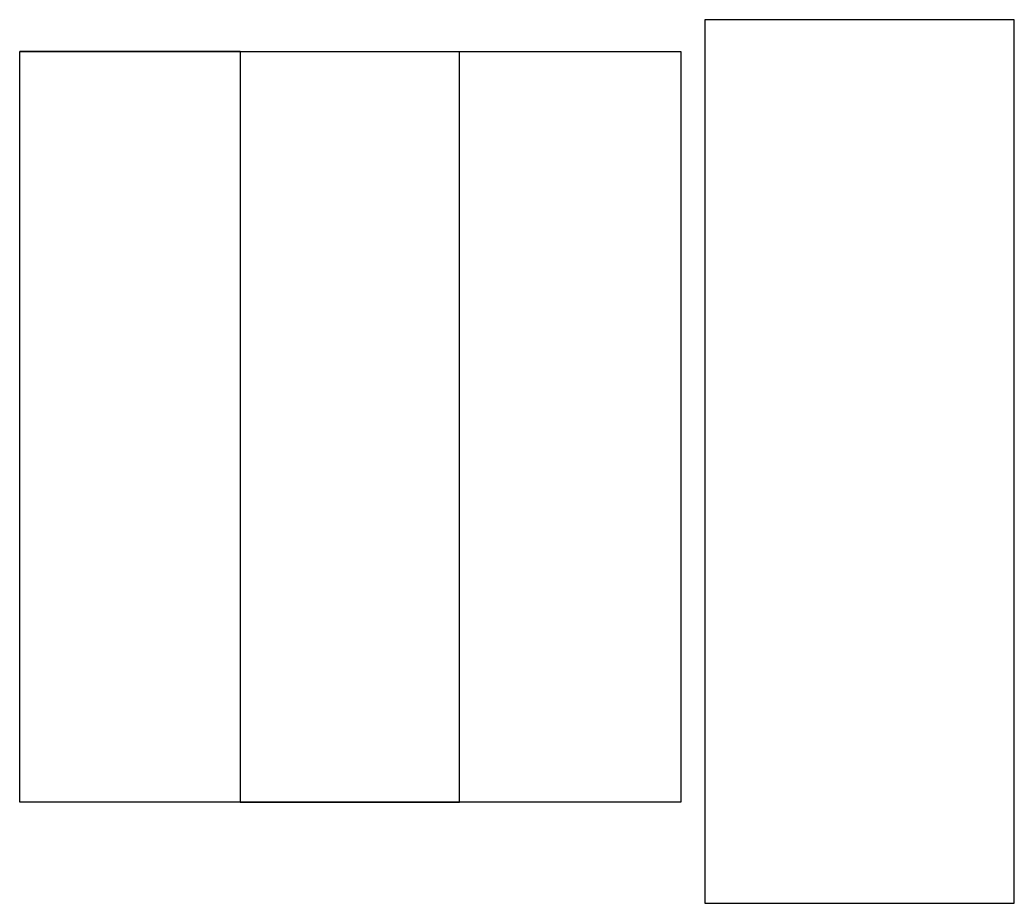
# Paper-space layout 'Layout6' of a CAD drawing. Header units: centimetres. Extents: x 0.3 to 22.8, y 0.1 to 20.1.
import ezdxf

# ---------------------------------------------------------------- set-up
doc = ezdxf.new("R2010")
doc.units = ezdxf.units.CM
doc.header["$MEASUREMENT"] = 0

psp = doc.layouts.new('Layout6')

# ---------------------------------------------------------------- linework, layer by layer
for p, q in [((5.274, 19.39), (0.286, 19.39)), ((5.274, 19.39), (5.274, 2.389)), ((10.241, 2.389), (10.241, 19.39)), ((5.274, 2.389), (10.241, 2.389))]:
    psp.add_line(p, q)
for points in [[(15.795, 0.104), (22.795, 0.104), (22.795, 20.104), (15.795, 20.104)], [(0.286, 2.389), (0.286, 19.39), (15.248, 19.39), (15.248, 2.389)]]:
    psp.add_lwpolyline(points, close=True)

doc.saveas('drawing.dxf')
